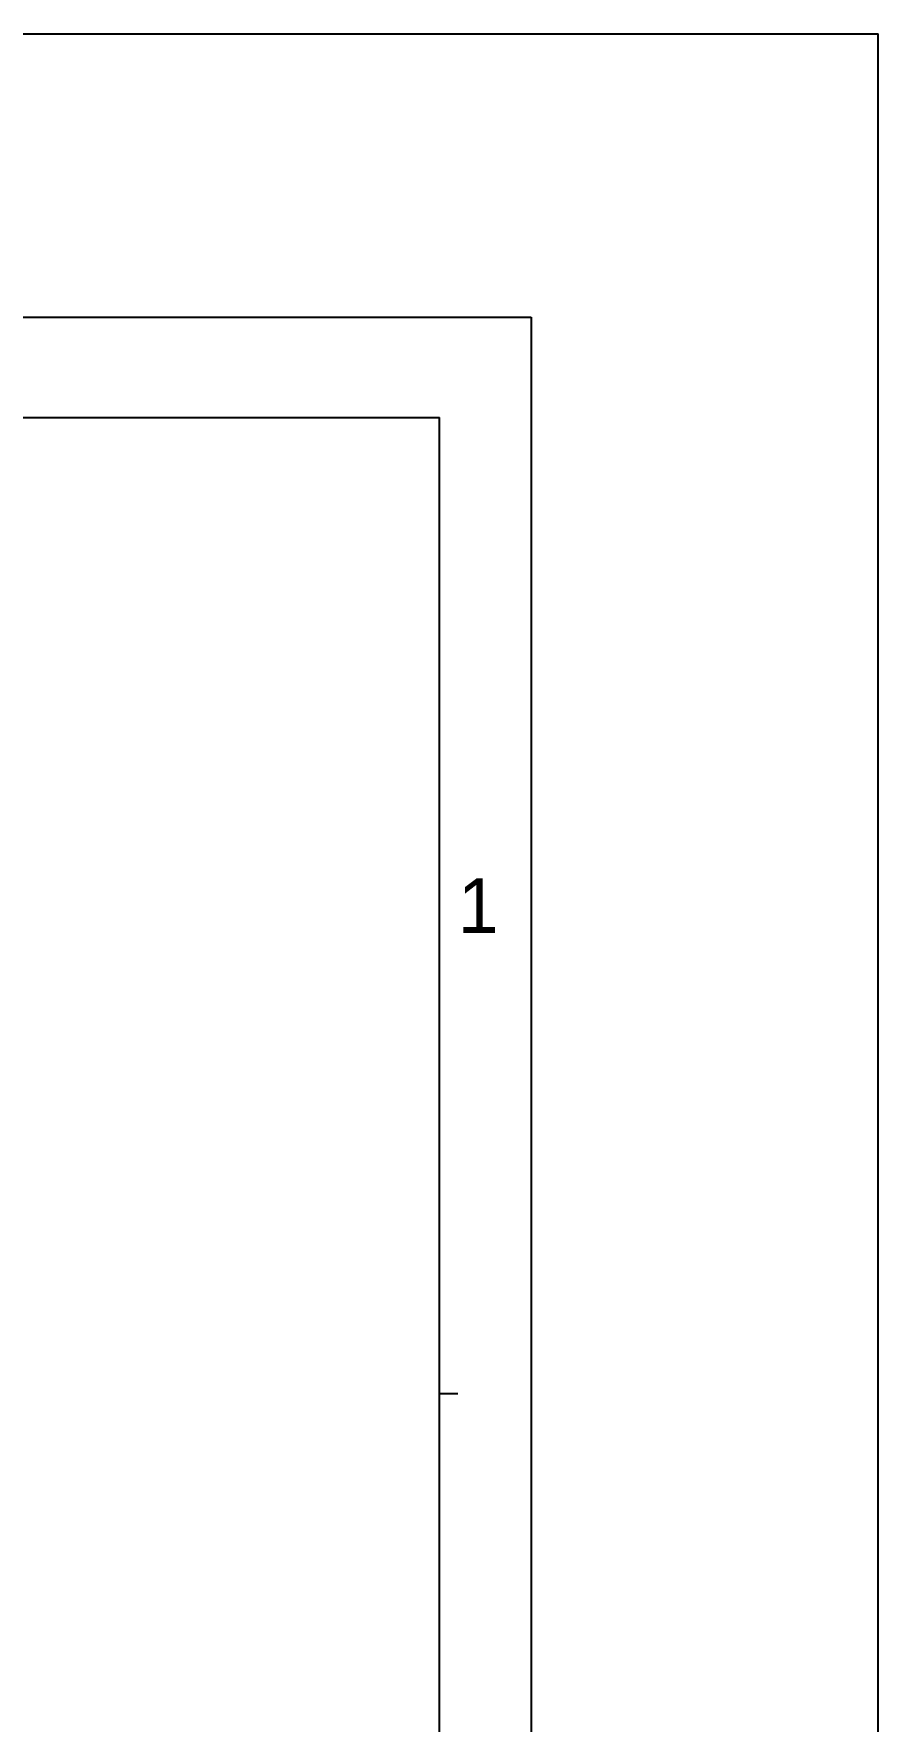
# Model space of a CAD drawing. Header units: millimetres. Extents: x 0 to 420, y 0 to 297.
# Drawn here: x 373.8 to 420, y 204.7 to 297 of the extents above; entities that cross this region are included whole.
import ezdxf

# ---------------------------------------------------------------- set-up
doc = ezdxf.new("R2010")
doc.units = ezdxf.units.MM
doc.header["$LTSCALE"] = 23.1
doc.layers.get('0').update_dxf_attribs({"linetype": 'CONTINUOUS'})
doc.styles.add('TEXTSTYLE_2', font='txt')

msp = doc.modelspace()

# ---------------------------------------------------------------- linework, layer by layer
at = {"color": 7, "linetype": 'CONTINUOUS'}
for p, q in [((0, 297), (420, 297)), ((420, 0), (420, 297)), ((19, 281.5), (401, 281.5)), ((401, 281.5), (401, 15.5)), ((23.5, 276), (396, 276)), ((396, 21), (396, 276)), ((396, 222.6), (397, 222.6))]:
    msp.add_line(p, q, dxfattribs=at)

# ---------------------------------------------------------------- texts
at = {"color": 7, "linetype": 'CONTINUOUS', "insert": (397, 250.8), "char_height": 3, "width": 3, "attachment_point": 1, "line_spacing_factor": 0.9, "style": 'TEXTSTYLE_2'}
msp.add_mtext('1', dxfattribs=at)

doc.saveas('drawing.dxf')
